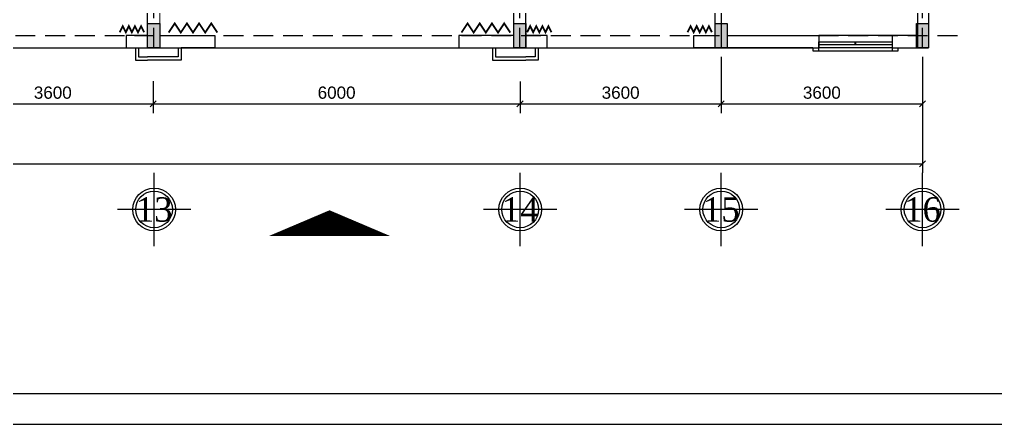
# Model space of a CAD drawing. Extents: x -100 to 171306, y -3236 to 60448.
# Drawn here: x 49052 to 65048, y 1048 to 7682 of the extents above; entities that cross this region are included whole.
import ezdxf
from ezdxf.enums import TextEntityAlignment as Align

# ---------------------------------------------------------------- set-up
doc = ezdxf.new("R2010")
doc.units = 0
doc.header["$LTSCALE"] = 1300
doc.linetypes.add('HIDDEN', pattern=[0.375, 0.25, -0.125])
doc.layers.get('0').update_dxf_attribs({"linetype": 'CONTINUOUS'})
doc.layers.get('DEFPOINTS').update_dxf_attribs({"linetype": 'CONTINUOUS'})
for name, color, linetype in [('11', 7, 'CONTINUOUS'), ('BAO', 3, 'CONTINUOUS'), ('COT', 1, 'CONTINUOUS'), ('CUA', 4, 'CONTINUOUS'), ('RANH', 2, 'CONTINUOUS'), ('TEXT', 7, 'CONTINUOUS'), ('TIM', 6, 'CONTINUOUS')]:
    doc.layers.add(name, color=color, linetype=linetype)
doc.layers.add('TUONG', color=3, linetype='CONTINUOUS', lineweight=30)
doc.styles.add('T2', font='VNI-Times.TTF')
doc.styles.add('VNI-HELVE', font='VHELVEN.TTF')
doc.dimstyles.new('DIM100S', dxfattribs={"dimscale": 0, "dimtxt": 200, "dimasz": 100, "dimexe": 150, "dimexo": 150, "dimgap": 80, "dimtad": 1, "dimdec": 0, "dimrnd": 50, "dimzin": 0, "dimdsep": 46, "dimtxsty": 'VNI-HELVE', "dimblk1": 'OBLIQUE', "dimblk2": 'OBLIQUE', "dimsah": 1, "dimcen": 0, "dimclrd": 6, "dimclre": 6, "dimclrt": 6, "dimadec": 0, "dimazin": 0, "dimtfac": 1, "dimtdec": 0, "dimtmove": 0, "dimatfit": 3, "dimfxl": 1, "dimtolj": 1, "dimtzin": 0, "dimarcsym": 0})

# ---------------------------------------------------------------- blocks, each defined once
blk = doc.blocks.new('S1200A')
at = {"layer": '11', "color": 4}
blk.add_line((-600, 50), (600, 50), dxfattribs=at)
blk.add_lwpolyline([(-600, 100), (600, 100), (600, 0), (-600, 0), (-600, 100)], dxfattribs=at)
at = {"layer": '11', "color": 4, "const_width": 30}
blk.add_lwpolyline([(0, 50), (0, 0)], dxfattribs=at)
blk = doc.blocks.new('_OBLIQUE')
at = {"color": 0, "linetype": 'ByBlock'}
blk.add_line((-0.5, -0.5), (0.5, 0.5), dxfattribs=at)
blk = doc.blocks.new('*D202')
at = {"layer": 'DEFPOINTS', "color": 0, "linetype": 'Continuous', "transparency": 16777216}
for p in [(47952, 7219), (51243, 6820), (51243, 6300)]:
    blk.add_point(p, dxfattribs=at)
at = {"layer": 'TIM', "color": 6, "linetype": 'Continuous', "lineweight": -2, "transparency": 16777216}
for p, q in [((47952, 7069), (47952, 6150)), ((51243, 6670), (51243, 6150)), ((47952, 6300), (51243, 6300))]:
    blk.add_line(p, q, dxfattribs=at)
at = {"layer": 'TIM', "color": 6, "linetype": 'Continuous', "lineweight": -2, "transparency": 16777216, "xscale": 100, "yscale": 100, "zscale": 100, "rotation": 180}
blk.add_blockref('_OBLIQUE', (47952, 6300), dxfattribs=at)
at = {"layer": 'TIM', "color": 6, "linetype": 'Continuous', "lineweight": -2, "transparency": 16777216, "xscale": 100, "yscale": 100, "zscale": 100}
blk.add_blockref('_OBLIQUE', (51243, 6300), dxfattribs=at)
at = {"layer": 'TIM', "color": 6, "linetype": 'Continuous', "transparency": 16777216, "insert": (49597, 6483), "char_height": 200, "attachment_point": 5, "style": 'VNI-HELVE'}
blk.add_mtext('\\A1;3600', dxfattribs=at)
blk = doc.blocks.new('*D203')
at = {"layer": 'DEFPOINTS', "color": 0, "linetype": 'Continuous', "transparency": 16777216}
for p in [(57255, 6818), (51243, 6670), (57255, 6300)]:
    blk.add_point(p, dxfattribs=at)
at = {"layer": 'TIM', "color": 6, "linetype": 'Continuous', "lineweight": -2, "transparency": 16777216}
for p, q in [((57255, 6668), (57255, 6150)), ((51243, 6520), (51243, 6150)), ((51243, 6300), (57255, 6300))]:
    blk.add_line(p, q, dxfattribs=at)
at = {"layer": 'TIM', "color": 6, "linetype": 'Continuous', "lineweight": -2, "transparency": 16777216, "xscale": 100, "yscale": 100, "zscale": 100, "rotation": 180}
blk.add_blockref('_OBLIQUE', (51243, 6300), dxfattribs=at)
at = {"layer": 'TIM', "color": 6, "linetype": 'Continuous', "lineweight": -2, "transparency": 16777216, "xscale": 100, "yscale": 100, "zscale": 100}
blk.add_blockref('_OBLIQUE', (57255, 6300), dxfattribs=at)
at = {"layer": 'TIM', "color": 6, "linetype": 'Continuous', "transparency": 16777216, "insert": (54249, 6483), "char_height": 200, "attachment_point": 5, "style": 'VNI-HELVE'}
blk.add_mtext('\\A1;6000', dxfattribs=at)
blk = doc.blocks.new('*D204')
at = {"layer": 'DEFPOINTS', "color": 0, "linetype": 'Continuous', "transparency": 16777216}
for p in [(60552, 7219), (57255, 6668), (60552, 6300)]:
    blk.add_point(p, dxfattribs=at)
at = {"layer": 'TIM', "color": 6, "linetype": 'Continuous', "lineweight": -2, "transparency": 16777216}
for p, q in [((60552, 7069), (60552, 6150)), ((57255, 6518), (57255, 6150)), ((57255, 6300), (60552, 6300))]:
    blk.add_line(p, q, dxfattribs=at)
at = {"layer": 'TIM', "color": 6, "linetype": 'Continuous', "lineweight": -2, "transparency": 16777216, "xscale": 100, "yscale": 100, "zscale": 100, "rotation": 180}
blk.add_blockref('_OBLIQUE', (57255, 6300), dxfattribs=at)
at = {"layer": 'TIM', "color": 6, "linetype": 'Continuous', "lineweight": -2, "transparency": 16777216, "xscale": 100, "yscale": 100, "zscale": 100}
blk.add_blockref('_OBLIQUE', (60552, 6300), dxfattribs=at)
at = {"layer": 'TIM', "color": 6, "linetype": 'Continuous', "transparency": 16777216, "insert": (58904, 6483), "char_height": 200, "attachment_point": 5, "style": 'VNI-HELVE'}
blk.add_mtext('\\A1;3600', dxfattribs=at)
blk = doc.blocks.new('*D205')
at = {"layer": 'DEFPOINTS', "color": 0, "linetype": 'Continuous', "transparency": 16777216}
for p in [(63852, 7219), (60552, 7069), (63852, 6300)]:
    blk.add_point(p, dxfattribs=at)
at = {"layer": 'TIM', "color": 6, "linetype": 'Continuous', "lineweight": -2, "transparency": 16777216}
for p, q in [((63852, 7069), (63852, 6150)), ((60552, 6919), (60552, 6150)), ((60552, 6300), (63852, 6300))]:
    blk.add_line(p, q, dxfattribs=at)
at = {"layer": 'TIM', "color": 6, "linetype": 'Continuous', "lineweight": -2, "transparency": 16777216, "xscale": 100, "yscale": 100, "zscale": 100, "rotation": 180}
blk.add_blockref('_OBLIQUE', (60552, 6300), dxfattribs=at)
at = {"layer": 'TIM', "color": 6, "linetype": 'Continuous', "lineweight": -2, "transparency": 16777216, "xscale": 100, "yscale": 100, "zscale": 100}
blk.add_blockref('_OBLIQUE', (63852, 6300), dxfattribs=at)
at = {"layer": 'TIM', "color": 6, "linetype": 'Continuous', "transparency": 16777216, "insert": (62202, 6483), "char_height": 200, "attachment_point": 5, "style": 'VNI-HELVE'}
blk.add_mtext('\\A1;3600', dxfattribs=at)
blk = doc.blocks.new('*D207')
at = {"layer": 'DEFPOINTS', "color": 0, "linetype": 'Continuous', "transparency": 16777216}
for p in [(32052, 7069), (63852, 7069), (63852, 5318)]:
    blk.add_point(p, dxfattribs=at)
at = {"layer": 'TIM', "color": 6, "linetype": 'Continuous', "lineweight": -2, "transparency": 16777216}
for p, q in [((32052, 6919), (32052, 5168)), ((63852, 6919), (63852, 5168)), ((32052, 5318), (63852, 5318))]:
    blk.add_line(p, q, dxfattribs=at)
at = {"layer": 'TIM', "color": 6, "linetype": 'Continuous', "lineweight": -2, "transparency": 16777216, "xscale": 100, "yscale": 100, "zscale": 100, "rotation": 180}
blk.add_blockref('_OBLIQUE', (32052, 5318), dxfattribs=at)
at = {"layer": 'TIM', "color": 6, "linetype": 'Continuous', "lineweight": -2, "transparency": 16777216, "xscale": 100, "yscale": 100, "zscale": 100}
blk.add_blockref('_OBLIQUE', (63852, 5318), dxfattribs=at)
at = {"layer": 'TIM', "color": 6, "linetype": 'Continuous', "transparency": 16777216, "insert": (47952, 5501), "char_height": 200, "attachment_point": 5, "style": 'VNI-HELVE'}
blk.add_mtext('\\A1;33600', dxfattribs=at)

msp = doc.modelspace()

# ---------------------------------------------------------------- linework, layer by layer
at = {"layer": 'BAO', "color": 3, "linetype": 'Continuous'}
for p, q in [((51257.5, 3970.7), (51257.5, 5170.7)), ((57257.5, 3970.7), (57257.5, 5170.7)), ((60553.2, 3970.7), (60553.2, 5170.7)), ((63852.3, 3970.7), (63852.3, 5170.7)), ((51857.5, 4570.7), (50657.5, 4570.7)), ((57857.5, 4570.7), (56657.5, 4570.7)), ((61153.2, 4570.7), (59953.2, 4570.7)), ((64452.3, 4570.7), (63252.3, 4570.7))]:
    msp.add_line(p, q, dxfattribs=at)
for centre, radius in [((51257.5, 4570.7), 350), ((51257.5, 4570.7), 300), ((57257.5, 4570.7), 350), ((57257.5, 4570.7), 300), ((60553.2, 4570.7), 350), ((60553.2, 4570.7), 300), ((63852.3, 4570.7), 350), ((63852.3, 4570.7), 300)]:
    msp.add_circle(centre, radius, dxfattribs=at)
at = {"layer": 'COT', "linetype": 'Continuous'}
for points in [[(51151.8, 7618.1), (51351.8, 7618.1), (51351.8, 7218.7), (51151.8, 7218.7)], [(57151.8, 7618.1), (57351.8, 7618.1), (57351.8, 7218.7), (57151.8, 7218.7)], [(60451.8, 7618.1), (60651.8, 7618.1), (60651.8, 7218.7), (60451.8, 7218.7)], [(63751.8, 7618.1), (63951.8, 7618.1), (63951.8, 7218.7), (63751.8, 7218.7)]]:
    msp.add_lwpolyline(points, close=True, dxfattribs=at)
for points in [[(51151.8, 7218.7), (51351.8, 7218.7), (51151.8, 7618.1), (51351.8, 7618.1)], [(57151.8, 7218.7), (57351.8, 7218.7), (57151.8, 7618.1), (57351.8, 7618.1)], [(60451.8, 7218.7), (60651.8, 7218.7), (60451.8, 7618.1), (60651.8, 7618.1)], [(63751.8, 7218.7), (63951.8, 7218.7), (63751.8, 7618.1), (63951.8, 7618.1)]]:
    msp.add_solid(points, dxfattribs=at)
at = {"layer": 'CUA', "color": 4, "linetype": 'Continuous'}
msp.add_line((62151.8, 7168.7), (63351.8, 7168.7), dxfattribs=at)
at = {"layer": 'CUA', "color": 4, "linetype": 'Continuous', "const_width": 30}
for points in [[(51093.6, 7473.1), (51043.6, 7573.1), (50993.6, 7473.1), (50943.6, 7573.1), (50893.6, 7473.1), (50843.6, 7573.1), (50793.6, 7473.1), (50743.6, 7573.1), (50693.6, 7473.1)], [(52295.1, 7468.7), (52195.1, 7618.7), (52095.1, 7468.7), (51995.1, 7618.7), (51895.1, 7468.7), (51795.1, 7618.7), (51695.1, 7468.7), (51595.1, 7618.7), (51495.1, 7468.7)], [(57095.1, 7468.7), (56995.1, 7618.7), (56895.1, 7468.7), (56795.1, 7618.7), (56695.1, 7468.7), (56595.1, 7618.7), (56495.1, 7468.7), (56395.1, 7618.7), (56295.1, 7468.7)], [(57371.4, 7473.1), (57421.4, 7573.1), (57471.4, 7473.1), (57521.4, 7573.1), (57571.4, 7473.1), (57621.4, 7573.1), (57671.4, 7473.1), (57721.4, 7573.1), (57771.4, 7473.1)], [(60400.1, 7473.1), (60350.1, 7573.1), (60300.1, 7473.1), (60250.1, 7573.1), (60200.1, 7473.1), (60150.1, 7573.1), (60100.1, 7473.1), (60050.1, 7573.1), (60000.1, 7473.1)]]:
    msp.add_lwpolyline(points, dxfattribs=at)
at = {"layer": 'CUA', "color": 4, "linetype": 'Continuous'}
msp.add_lwpolyline([(54132.9, 4132.9, 2000, 0, 0), (54132.9, 4557.4, 0, 0, 0)], format="xyseb", dxfattribs=at)
at = {"layer": 'RANH', "color": 2, "linetype": 'HIDDEN'}
for p, q in [((51251.8, 7218.7), (51251.8, 28379.8)), ((57251.8, 7218.7), (57251.8, 28379.8)), ((60556, 7218.7), (60556, 28379.8)), ((63851.8, 7218.7), (63851.8, 28379.8)), ((5597.7, 7418.4), (64573, 7418.4))]:
    msp.add_line(p, q, dxfattribs=at)
at = {"layer": 'TUONG', "color": 3, "linetype": 'ByBlock'}
msp.add_line((57151.8, 7218.7), (57151.8, 19418.7), dxfattribs=at)
at = {"layer": 'TUONG', "color": 3}
for p, q in [((63951.8, 11818.7), (63951.8, 7218.7)), ((60451.8, 7218.7), (60451.8, 11518.7)), ((60551.8, 11518.7), (60551.8, 7218.7)), ((63777.3, 7218.7), (63777.3, 11318.7)), ((51151.8, 7218.7), (51151.8, 11168.7)), ((57351.8, 7218.7), (57351.8, 11168.7)), ((51151.8, 7418.7), (50801.8, 7418.7)), ((50801.8, 7418.7), (50801.8, 7218.7)), ((51351.8, 7418.7), (52251.8, 7418.7)), ((52251.8, 7418.7), (52251.8, 7218.7)), ((56251.8, 7418.7), (56251.8, 7218.7)), ((57151.8, 7418.7), (56251.8, 7418.7)), ((57501.8, 7418.7), (57351.8, 7418.7)), ((57701.8, 7418.7), (57351.8, 7418.7)), ((57701.8, 7218.7), (57701.8, 7418.7)), ((60101.8, 7418.7), (60451.8, 7418.7)), ((60101.8, 7218.7), (60101.8, 7418.7)), ((60651.8, 7418.7), (62151.8, 7418.7)), ((62151.8, 7418.7), (62151.8, 7218.7)), ((62151.8, 7418.7), (62151.8, 7218.7)), ((63751.8, 7418.7), (62151.8, 7418.7)), ((63351.8, 7418.7), (63351.8, 7218.7)), ((63351.8, 7418.7), (63351.8, 7218.7)), ((52251.8, 7218.7), (51701.8, 7218.7)), ((57251.8, 7218.7), (60551.8, 7218.7)), ((57551.8, 7218.7), (57701.8, 7218.7)), ((60251.8, 7218.7), (60101.8, 7218.7)), ((62051.8, 7218.7), (60101.8, 7218.7)), ((60451.8, 7218.7), (62151.8, 7218.7)), ((63351.8, 7218.7), (63951.8, 7218.7)), ((63451.8, 7218.7), (63951.8, 7218.7))]:
    msp.add_line(p, q, dxfattribs=at)
at = {"layer": 'TUONG', "color": 3, "lineweight": 0}
for p, q in [((51351.8, 7218.7), (51351.8, 11318.7)), ((52251.8, 7418.7), (51351.8, 7418.7)), ((52251.8, 7218.7), (52251.8, 7418.7)), ((56251.8, 7418.7), (56251.8, 7218.7)), ((57151.8, 7418.7), (56251.8, 7418.7)), ((56251.8, 7218.7), (52251.8, 7218.7))]:
    msp.add_line(p, q, dxfattribs=at)
at = {"layer": 'TUONG', "color": 3, "linetype": 'Continuous'}
msp.add_line((48251.8, 7218.7), (57251.8, 7218.7), dxfattribs=at)
at = {"layer": 'TUONG', "color": 2}
for p, q in [((50951.8, 7218.7), (50951.8, 7018.7)), ((51001.8, 7218.7), (51001.8, 7068.7)), ((51651.8, 7218.7), (51651.8, 7068.7)), ((51701.8, 7218.7), (51701.8, 7018.7)), ((56801.8, 7218.7), (56801.8, 7018.7)), ((56851.8, 7218.7), (56851.8, 7068.7)), ((57501.8, 7218.7), (57501.8, 7068.7)), ((57551.8, 7218.7), (57551.8, 7018.7)), ((51001.8, 7068.7), (51151.8, 7068.7)), ((51651.8, 7068.7), (51151.8, 7068.7)), ((56851.8, 7068.7), (57351.8, 7068.7)), ((57501.8, 7068.7), (57351.8, 7068.7)), ((50951.8, 7018.7), (51151.8, 7018.7)), ((51701.8, 7018.7), (51151.8, 7018.7)), ((56801.8, 7018.7), (57351.8, 7018.7)), ((57551.8, 7018.7), (57351.8, 7018.7))]:
    msp.add_line(p, q, dxfattribs=at)
at = {"layer": 'TUONG', "color": 3, "linetype": 'Continuous'}
for points in [[(-100, 1047.8), (-100, 60447.8), (84000, 60447.8), (84000, 1047.8), (-100, 1047.8)], [(400, 1547.8), (400, 59947.8), (83500, 59947.8), (83500, 1547.8)]]:
    msp.add_lwpolyline(points, close=True, dxfattribs=at)
at = {"layer": 'TUONG', "color": 4, "linetype": 'Continuous'}
for points in [[(62051.8, 7218.7), (62051.8, 7168.7), (62151.8, 7168.7), (62151.8, 7218.7)], [(63351.8, 7218.7), (63351.8, 7168.7), (63451.8, 7168.7), (63451.8, 7218.7)]]:
    msp.add_lwpolyline(points, dxfattribs=at)

# ---------------------------------------------------------------- block references
at = {"layer": 'CUA', "color": 4, "linetype": 'Continuous', "rotation": 180}
msp.add_blockref('S1200A', (62751.8, 7318.7), dxfattribs=at)

# ---------------------------------------------------------------- texts
at = {"layer": 'TEXT', "style": 'T2'}
for tag, p in [('13', (51257.5, 4570.7)), ('14', (57257.5, 4570.7)), ('15', (60553.2, 4570.7)), ('16', (63852.3, 4570.7))]:
    msp.add_attdef(tag, text='', height=400, dxfattribs=at).set_placement(p, align=Align.MIDDLE_CENTER)

# ---------------------------------------------------------------- dimensions: what is measured, and where the dimension line sits
at = {"layer": 'TIM', "color": 6, "linetype": 'Continuous'}
for base, p1, p2, text, picture, middle in [((51242.9, 6299.8), (47951.8, 7218.7), (51242.9, 6820.1), '3600', '*D202', (49597.3, 6482.6)), ((60551.8, 6299.8), (57255.4, 6668.4), (60551.8, 7218.7), '3600', '*D204', (58903.6, 6482.6)), ((63851.8, 6299.8), (60551.8, 7068.7), (63851.8, 7218.7), '3600', '*D205', (62201.8, 6482.6)), ((63851.8, 5318.1), (32051.8, 7068.7), (63851.8, 7068.7), '33600', '*D207', (47951.8, 5500.8))]:
    dim = msp.add_linear_dim(base=base, p1=p1, p2=p2, text=text, dimstyle='DIM100S', override={"dimscale": 1}, dxfattribs=at)
    dim.commit()
    dim.dimension.update_dxf_attribs({"geometry": picture, "text_midpoint": middle})
dim = msp.add_linear_dim(base=(57255.4355, 6299.8172), p1=(51242.854, 6670.0757), p2=(57255.4355, 6818.3643), dimstyle='DIM100S', override={"dimscale": 1}, dxfattribs=at)
dim.commit()
dim.dimension.update_dxf_attribs({"geometry": '*D203', "text_midpoint": (54249.1447, 6482.6027)})

doc.saveas('drawing.dxf')
